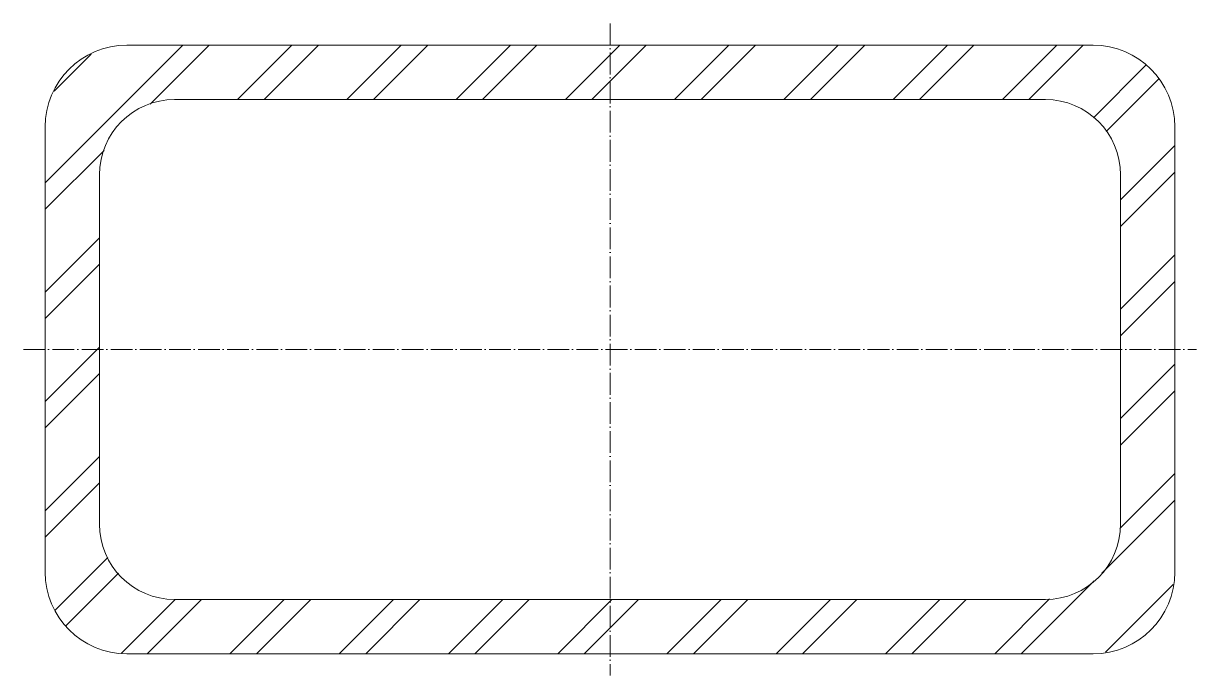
# Model space of a CAD drawing. Header units: metres. Extents: x -135 to 135, y -75 to 75.
import ezdxf

# ---------------------------------------------------------------- set-up
doc = ezdxf.new("R2010")
doc.units = ezdxf.units.M
doc.linetypes.add('MV_hartlijn_staal', pattern=[6.6, 5, -0.8, 0, -0.8])
doc.layers.add('A-DETL-GENF', color=92, linetype='Continuous', lineweight=18)

# ---------------------------------------------------------------- blocks, each defined once
blk = doc.blocks.new('28 Staalprofielen- koker RHS-2d - K260_140_12_5-5067759-00_0 Basismaterialen')
at = {"layer": 'A-DETL-GENF', "lineweight": 13}
h = blk.add_hatch(dxfattribs=at)
h.set_pattern_fill('FP_313', color=256, style=0, pattern_type=2)
h.set_pattern_definition([(225, (-4050.263, -3510.843), (12.57236, -12.57236), []), (225, (-4050.263, -3529.893), (12.57236, -12.57236), [])])
h.paths.add_polyline_path([(111.2, 70), (-111.2, 70), (-116.07, 69.36), (-120.6, 67.48), (-124.49, 64.49), (-127.48, 60.6), (-129.36, 56.07), (-130, 51.2), (-130, -51.2), (-129.36, -56.07), (-127.48, -60.6), (-124.49, -64.49), (-120.6, -67.48), (-116.07, -69.36), (-111.2, -70), (111.2, -70), (116.07, -69.36), (120.6, -67.48), (124.49, -64.49), (127.48, -60.6), (129.36, -56.07), (130, -51.2), (130, 51.2), (129.36, 56.07), (127.48, 60.6), (124.49, 64.49), (120.6, 67.48), (116.07, 69.36)])
h.paths.add_polyline_path([(78.94, 57.5), (100.2, 57.5), (104.68, 56.91), (108.85, 55.18), (112.43, 52.43), (115.18, 48.85), (116.91, 44.68), (117.5, 40.2), (117.5, -40.2), (116.91, -44.68), (115.18, -48.85), (112.43, -52.43), (108.85, -55.18), (104.68, -56.91), (100.2, -57.5), (-100.2, -57.5), (-104.68, -56.91), (-108.85, -55.18), (-112.43, -52.43), (-115.18, -48.85), (-116.91, -44.68), (-117.5, -40.2), (-117.5, 40.2), (-116.91, 44.68), (-115.18, 48.85), (-112.43, 52.43), (-108.85, 55.18), (-104.68, 56.91), (-100.2, 57.5)])
at = {"layer": 'A-DETL-GENF', "linetype": 'MV_hartlijn_staal', "lineweight": 13}
for p, q in [((0, 75), (0, -75)), ((-135, 0), (135, 0))]:
    blk.add_line(p, q, dxfattribs=at)
at = {"layer": 'A-DETL-GENF'}
for p, q in [((111.2, 70), (-111.2, 70)), ((111.2, 70), (-111.2, 70)), ((-100.2, 57.5), (100.2, 57.5)), ((100.2, 57.5), (-100.2, 57.5)), ((-130, 51.2), (-130, -51.2)), ((-130, 51.2), (-130, -51.2)), ((130, -51.2), (130, 51.2)), ((130, -51.2), (130, 51.2)), ((-117.5, -40.2), (-117.5, 40.2)), ((-117.5, 40.2), (-117.5, -40.2)), ((117.5, 40.2), (117.5, -40.2)), ((117.5, -40.2), (117.5, 40.2)), ((100.2, -57.5), (-100.2, -57.5)), ((-100.2, -57.5), (100.2, -57.5)), ((-111.2, -70), (111.2, -70)), ((-111.2, -70), (111.2, -70))]:
    blk.add_line(p, q, dxfattribs=at)
for centre, radius, start, end in [((-111.2, 51.2), 18.8, 90, 180), ((-111.2, 51.2), 18.8, 90, 180), ((111.2, 51.2), 18.8, 360, 90), ((111.2, 51.2), 18.8, 360, 90), ((-100.2, 40.2), 17.3, 90, 180), ((-100.2, 40.2), 17.3, 90, 180), ((100.2, 40.2), 17.3, 360, 90), ((100.2, 40.2), 17.3, 0, 90), ((-100.2, -40.2), 17.3, 180, 270), ((-100.2, -40.2), 17.3, 180, 270), ((100.2, -40.2), 17.3, 270, 0), ((100.2, -40.2), 17.3, 270, 0), ((-111.2, -51.2), 18.8, 180, 270), ((-111.2, -51.2), 18.8, 180, 270), ((111.2, -51.2), 18.8, 270, 0), ((111.2, -51.2), 18.8, 270, 0)]:
    blk.add_arc(centre, radius, start, end, dxfattribs=at)

msp = doc.modelspace()

# ---------------------------------------------------------------- block references
msp.add_blockref('28 Staalprofielen- koker RHS-2d - K260_140_12_5-5067759-00_0 Basismaterialen', (0, 0))

doc.saveas('drawing.dxf')
